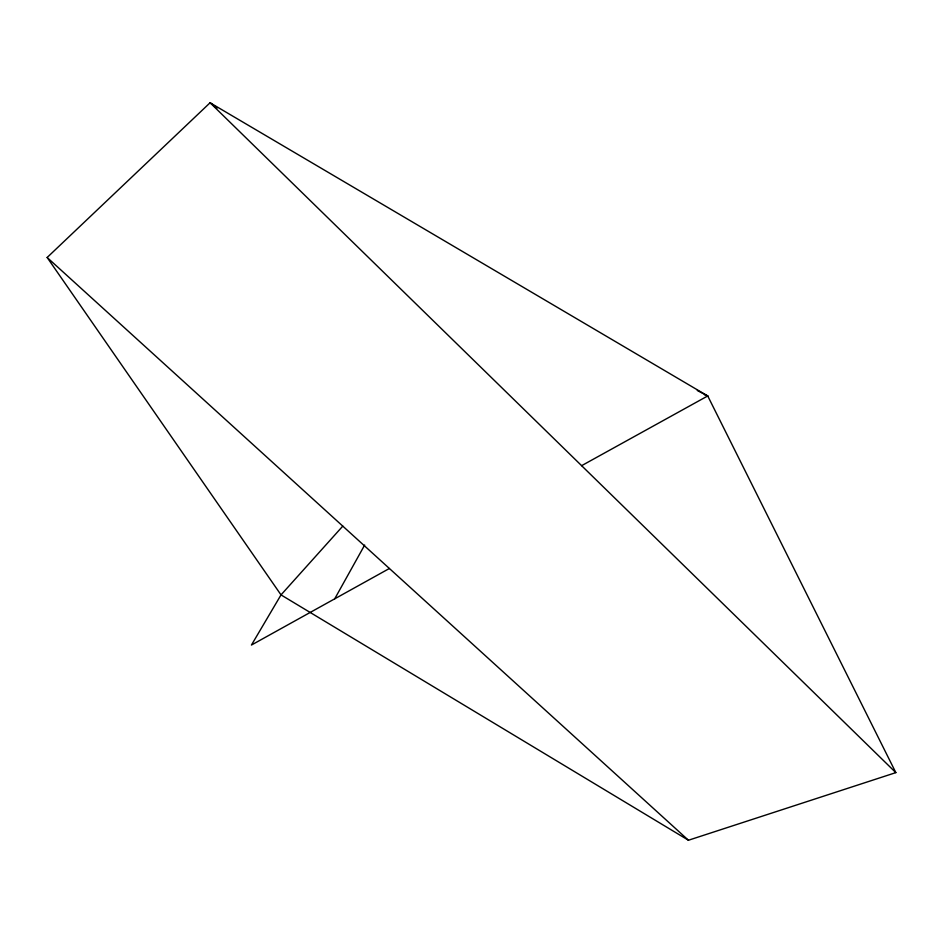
<?xml version="1.0" encoding="UTF-8"?>
<svg xmlns="http://www.w3.org/2000/svg" width="943" height="943" viewBox="0 0 943 943"><rect width="100%" height="100%" fill="white"/><g stroke="black" fill="none" stroke-linecap="round" stroke-linejoin="round"><path stroke-width="1.41" d="M334.718 598.829L364.67 545.054M342.804 526.1L281.014 594.892L251.439 645.047L389.388 568.488M47.15 257.486L210.089 102.763L707.733 395.954L895.85 772.623L688.449 840.237L281.014 594.892L47.15 257.486L688.449 840.237M581.619 465.677L707.733 395.954L697.29 390.508M704.928 395.082L707.733 395.954M217.067 108.127L210.089 102.763L895.85 772.623"/></g></svg>
